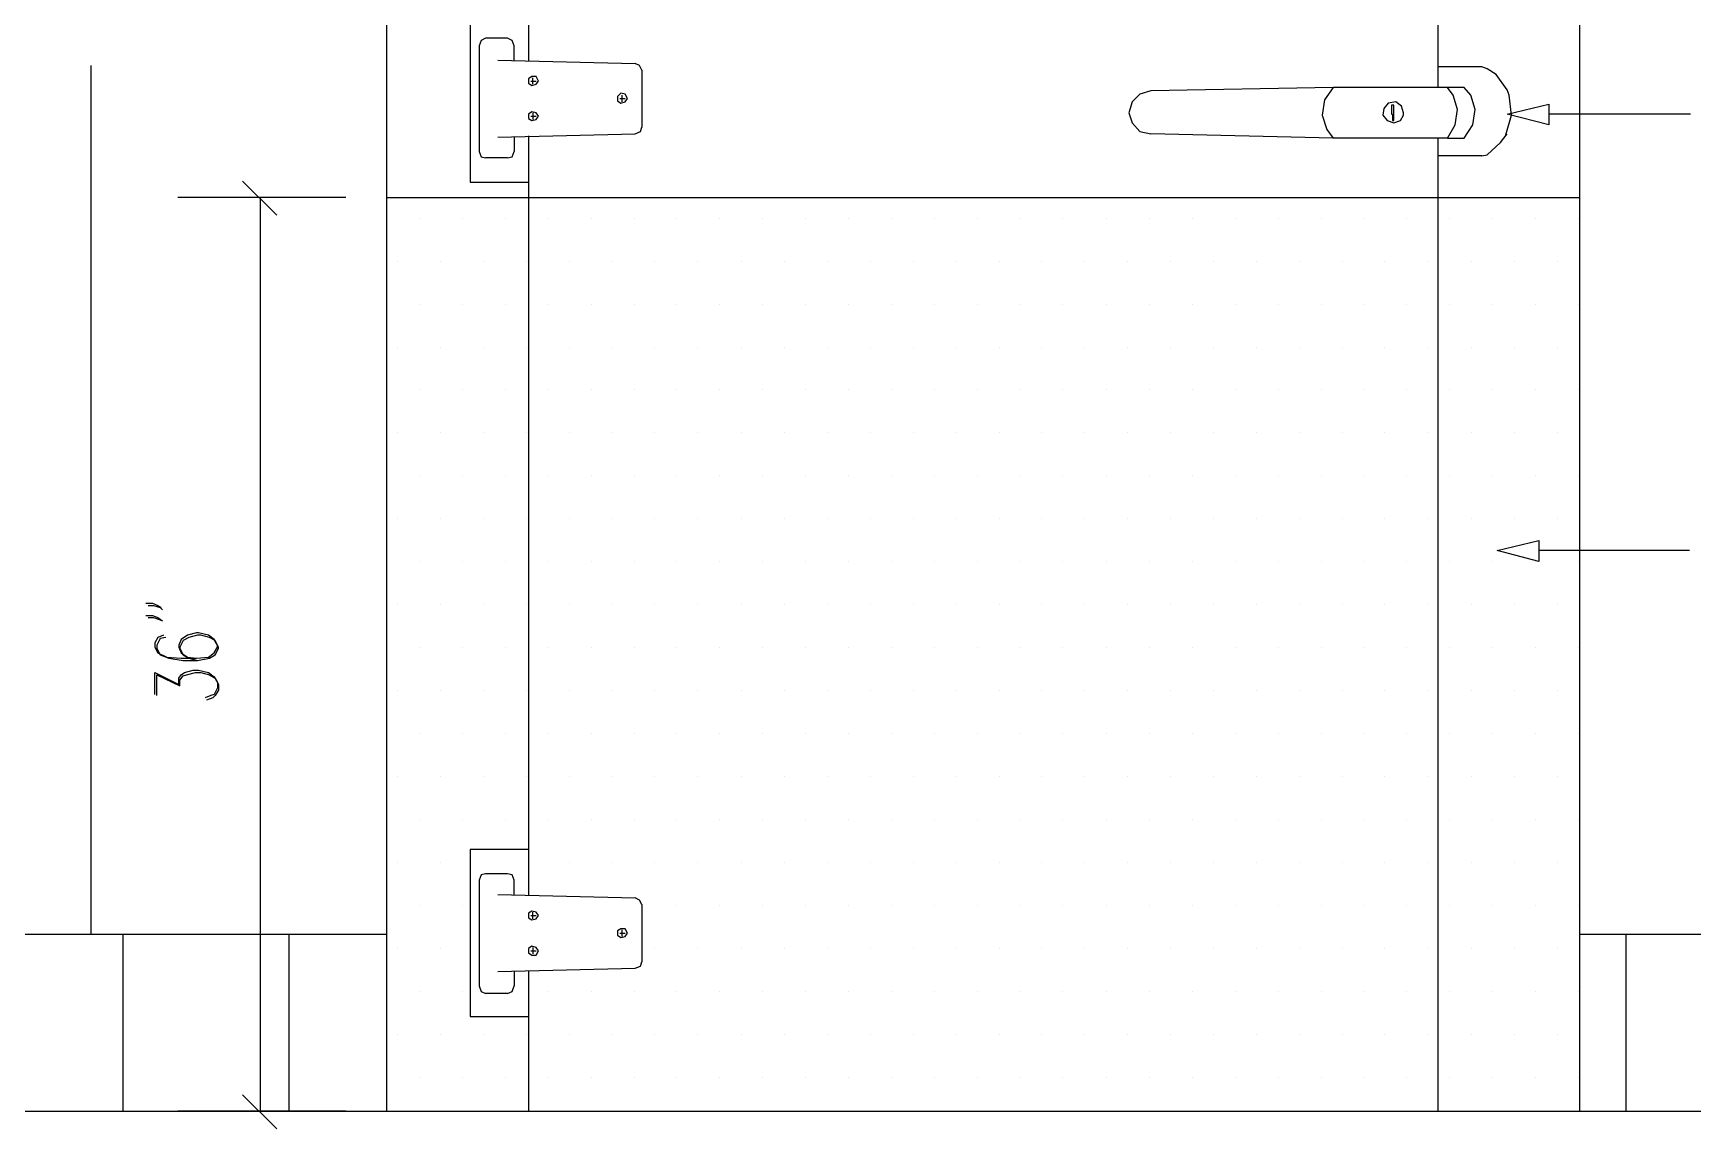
# Model space of a CAD drawing. Header units: metres. Extents: x 14 to 601, y -777 to -11.
# Drawn here: x 191.7 to 372.9, y -634.5 to -514.9 of the extents above; entities that cross this region are included whole.
import ezdxf

# ---------------------------------------------------------------- set-up
doc = ezdxf.new("R2010")
doc.units = ezdxf.units.M

msp = doc.modelspace()

# ---------------------------------------------------------------- linework, layer by layer
for p, q in [((230.32, -375.2), (230.32, -632.6)), ((360.52, -375.2), (360.52, -632.6)), ((345.04, -413.24), (345.04, -520.88)), ((239.44, -512.96), (239.44, -531.2)), ((245.8, -512.96), (245.8, -518)), ((240.64, -515.72), (240.4, -516.32)), ((241.12, -515.48), (240.64, -515.72)), ((243.52, -515.48), (241.12, -515.48)), ((244, -515.72), (243.52, -515.48)), ((244.24, -516.32), (244, -515.72)), ((240.4, -516.32), (240.4, -527.84)), ((242.44, -517.88), (257.44, -518.24)), ((244.24, -517.88), (244.24, -516.32)), ((198.04, -518.48), (198.04, -613.28)), ((246.16, -519.68), (245.8, -519.92)), ((246.64, -519.68), (246.16, -519.68)), ((246.28, -520.52), (246.28, -519.8)), ((246.88, -520.16), (246.64, -519.68)), ((257.92, -518.48), (257.44, -518.24)), ((258.16, -518.96), (257.92, -518.48)), ((258.16, -518.96), (258.16, -525.2)), ((349.84, -518.6), (345.04, -518.6)), ((350.44, -518.84), (349.84, -518.6)), ((351.4, -519.44), (350.44, -518.84)), ((352.6, -521.12), (351.4, -519.44)), ((245.8, -519.92), (245.8, -520.4)), ((245.8, -520.4), (246.16, -520.64)), ((246.04, -520.16), (246.64, -520.16)), ((246.16, -520.64), (246.64, -520.52)), ((246.64, -520.52), (246.88, -520.16)), ((255.88, -521.48), (255.52, -521.84)), ((256.36, -521.6), (255.88, -521.48)), ((256.6, -522.08), (256.36, -521.6)), ((312.52, -521.6), (311.68, -522.44)), ((313.72, -521.24), (312.52, -521.6)), ((333.64, -520.88), (313.72, -521.24)), ((333.64, -520.88), (332.68, -522.2)), ((346.12, -520.88), (333.64, -520.88)), ((346.72, -521.72), (346.12, -520.88)), ((347.92, -520.88), (346.12, -520.88)), ((348.64, -521.72), (347.92, -520.88)), ((352.84, -521.72), (352.6, -521.12)), ((255.52, -521.84), (255.52, -522.32)), ((255.52, -522.32), (255.88, -522.56)), ((255.76, -522.08), (256.36, -522.08)), ((255.88, -522.56), (256.36, -522.44)), ((256, -521.72), (256, -522.44)), ((256.36, -522.44), (256.6, -522.08)), ((311.68, -522.44), (311.32, -523.64)), ((332.68, -522.2), (332.44, -523.88)), ((339.16, -523.16), (339.04, -523.88)), ((339.64, -522.56), (339.16, -523.16)), ((340.48, -522.44), (339.64, -522.56)), ((340, -522.8), (340, -523.76)), ((340.24, -522.8), (340, -522.8)), ((340.24, -524.48), (340.24, -522.8)), ((341.08, -522.92), (340.48, -522.44)), ((341.32, -523.64), (341.08, -522.92)), ((347.2, -523.28), (346.72, -521.72)), ((346.96, -524.96), (347.2, -523.28)), ((349.12, -523.28), (348.64, -521.72)), ((348.88, -524.96), (349.12, -523.28)), ((352.6, -523.76), (357.16, -522.68)), ((353.08, -523.88), (352.84, -521.72)), ((357.16, -522.68), (357.16, -524.96)), ((246.16, -523.52), (245.8, -523.76)), ((245.8, -523.76), (245.8, -524.24)), ((245.8, -524.24), (246.16, -524.48)), ((246.04, -524), (246.64, -524)), ((246.64, -523.64), (246.16, -523.52)), ((246.16, -524.48), (246.64, -524.36)), ((246.28, -523.64), (246.28, -524.36)), ((246.88, -524), (246.64, -523.64)), ((246.64, -524.36), (246.88, -524)), ((258.04, -525.68), (258.16, -525.2)), ((311.32, -523.64), (311.68, -524.72)), ((311.68, -524.72), (312.52, -525.68)), ((332.44, -523.88), (332.92, -525.44)), ((339.04, -523.88), (339.52, -524.48)), ((339.52, -524.48), (340.24, -524.72)), ((340, -523.76), (340.12, -523.76)), ((340.12, -523.76), (340.12, -524.48)), ((340.12, -524.48), (340.24, -524.48)), ((340.24, -524.72), (340.96, -524.48)), ((340.96, -524.48), (341.32, -523.88)), ((341.32, -523.88), (341.32, -523.64)), ((346.12, -526.4), (346.96, -524.96)), ((347.92, -526.4), (348.88, -524.96)), ((352.48, -526.04), (353.08, -523.88)), ((357.16, -524.96), (352.6, -523.76)), ((372.64, -523.76), (357.16, -523.76)), ((242.44, -526.28), (257.44, -525.92)), ((244.24, -526.28), (244.24, -527.84)), ((245.8, -526.16), (245.8, -531.2)), ((257.44, -525.92), (258.04, -525.68)), ((312.52, -525.68), (313.72, -525.92)), ((333.64, -526.4), (313.72, -525.92)), ((332.92, -525.44), (333.64, -526.4)), ((346.12, -526.4), (333.64, -526.4)), ((345.04, -526.4), (345.04, -632.6)), ((346.12, -526.4), (347.92, -526.4)), ((350.44, -528.2), (351.88, -526.88)), ((351.88, -526.88), (352.6, -525.92)), ((240.4, -527.84), (240.64, -528.44)), ((240.64, -528.44), (241.12, -528.56)), ((243.52, -528.56), (241.12, -528.56)), ((243.52, -528.56), (244, -528.44)), ((244, -528.44), (244.24, -527.84)), ((349.84, -528.32), (345.04, -528.32)), ((349.84, -528.32), (350.44, -528.2)), ((218.32, -534.8), (214.6, -531.08)), ((239.44, -531.2), (245.8, -531.2)), ((245.8, -531.2), (245.8, -604.04)), ((225.88, -532.88), (207.52, -532.88)), ((216.52, -532.88), (216.52, -632.6)), ((230.32, -532.88), (360.52, -532.88)), ((233.92, -535.16), (233.92, -535.16)), ((238.6, -535.16), (238.6, -535.16)), ((243.28, -535.16), (243.28, -535.16)), ((247.96, -535.16), (247.96, -535.16)), ((252.64, -535.16), (252.64, -535.16)), ((257.32, -535.16), (257.32, -535.16)), ((262, -535.16), (262, -535.16)), ((266.68, -535.16), (266.68, -535.16)), ((271.36, -535.16), (271.36, -535.16)), ((276.04, -535.16), (276.04, -535.16)), ((280.72, -535.16), (280.72, -535.16)), ((285.4, -535.16), (285.4, -535.16)), ((290.08, -535.16), (290.08, -535.16)), ((294.76, -535.16), (294.76, -535.16)), ((299.44, -535.16), (299.44, -535.16)), ((304.12, -535.16), (304.12, -535.16)), ((308.92, -535.16), (308.92, -535.16)), ((313.6, -535.16), (313.6, -535.16)), ((318.28, -535.16), (318.28, -535.16)), ((322.96, -535.16), (322.96, -535.16)), ((327.64, -535.16), (327.64, -535.16)), ((332.32, -535.16), (332.32, -535.16)), ((337, -535.16), (337, -535.16)), ((341.68, -535.16), (341.68, -535.16)), ((346.36, -535.16), (346.36, -535.16)), ((351.04, -535.16), (351.04, -535.16)), ((355.72, -535.16), (355.72, -535.16)), ((360.4, -535.16), (360.4, -535.16)), ((231.52, -539.84), (231.52, -539.84)), ((236.2, -539.84), (236.2, -539.84)), ((240.88, -539.84), (240.88, -539.84)), ((245.56, -539.84), (245.56, -539.84)), ((250.24, -539.84), (250.24, -539.84)), ((254.92, -539.84), (254.92, -539.84)), ((259.6, -539.84), (259.6, -539.84)), ((264.28, -539.84), (264.28, -539.84)), ((269.08, -539.84), (269.08, -539.84)), ((273.76, -539.84), (273.76, -539.84)), ((278.44, -539.84), (278.44, -539.84)), ((283.12, -539.84), (283.12, -539.84)), ((287.8, -539.84), (287.8, -539.84)), ((292.48, -539.84), (292.48, -539.84)), ((297.16, -539.84), (297.16, -539.84)), ((301.84, -539.84), (301.84, -539.84)), ((306.52, -539.84), (306.52, -539.84)), ((311.2, -539.84), (311.2, -539.84)), ((315.88, -539.84), (315.88, -539.84)), ((320.56, -539.84), (320.56, -539.84)), ((325.24, -539.84), (325.24, -539.84)), ((329.92, -539.84), (329.92, -539.84)), ((334.6, -539.84), (334.6, -539.84)), ((339.28, -539.84), (339.28, -539.84)), ((344.08, -539.84), (344.08, -539.84)), ((348.76, -539.84), (348.76, -539.84)), ((353.44, -539.84), (353.44, -539.84)), ((358.12, -539.84), (358.12, -539.84)), ((233.92, -544.52), (233.92, -544.52)), ((238.6, -544.52), (238.6, -544.52)), ((243.28, -544.52), (243.28, -544.52)), ((247.96, -544.52), (247.96, -544.52)), ((252.64, -544.52), (252.64, -544.52)), ((257.32, -544.52), (257.32, -544.52)), ((262, -544.52), (262, -544.52)), ((266.68, -544.52), (266.68, -544.52)), ((271.36, -544.52), (271.36, -544.52)), ((276.04, -544.52), (276.04, -544.52)), ((280.72, -544.52), (280.72, -544.52)), ((285.4, -544.52), (285.4, -544.52)), ((290.08, -544.52), (290.08, -544.52)), ((294.76, -544.52), (294.76, -544.52)), ((299.44, -544.52), (299.44, -544.52)), ((304.12, -544.52), (304.12, -544.52)), ((308.92, -544.52), (308.92, -544.52)), ((313.6, -544.52), (313.6, -544.52)), ((318.28, -544.52), (318.28, -544.52)), ((322.96, -544.52), (322.96, -544.52)), ((327.64, -544.52), (327.64, -544.52)), ((332.32, -544.52), (332.32, -544.52)), ((337, -544.52), (337, -544.52)), ((341.68, -544.52), (341.68, -544.52)), ((346.36, -544.52), (346.36, -544.52)), ((351.04, -544.52), (351.04, -544.52)), ((355.72, -544.52), (355.72, -544.52)), ((360.4, -544.52), (360.4, -544.52)), ((231.52, -549.2), (231.52, -549.2)), ((236.2, -549.2), (236.2, -549.2)), ((240.88, -549.2), (240.88, -549.2)), ((245.56, -549.2), (245.56, -549.2)), ((250.24, -549.2), (250.24, -549.2)), ((254.92, -549.2), (254.92, -549.2)), ((259.6, -549.2), (259.6, -549.2)), ((264.28, -549.2), (264.28, -549.2)), ((269.08, -549.2), (269.08, -549.2)), ((273.76, -549.2), (273.76, -549.2)), ((278.44, -549.2), (278.44, -549.2)), ((283.12, -549.2), (283.12, -549.2)), ((287.8, -549.2), (287.8, -549.2)), ((292.48, -549.2), (292.48, -549.2)), ((297.16, -549.2), (297.16, -549.2)), ((301.84, -549.2), (301.84, -549.2)), ((306.52, -549.2), (306.52, -549.2)), ((311.2, -549.2), (311.2, -549.2)), ((315.88, -549.2), (315.88, -549.2)), ((320.56, -549.2), (320.56, -549.2)), ((325.24, -549.2), (325.24, -549.2)), ((329.92, -549.2), (329.92, -549.2)), ((334.6, -549.2), (334.6, -549.2)), ((339.28, -549.2), (339.28, -549.2)), ((344.08, -549.2), (344.08, -549.2)), ((348.76, -549.2), (348.76, -549.2)), ((353.44, -549.2), (353.44, -549.2)), ((358.12, -549.2), (358.12, -549.2)), ((233.92, -553.88), (233.92, -553.88)), ((238.6, -553.88), (238.6, -553.88)), ((243.28, -553.88), (243.28, -553.88)), ((247.96, -553.88), (247.96, -553.88)), ((252.64, -553.88), (252.64, -553.88)), ((257.32, -553.88), (257.32, -553.88)), ((262, -553.88), (262, -553.88)), ((266.68, -553.88), (266.68, -553.88)), ((271.36, -553.88), (271.36, -553.88)), ((276.04, -553.88), (276.04, -553.88)), ((280.72, -553.88), (280.72, -553.88)), ((285.4, -553.88), (285.4, -553.88)), ((290.08, -553.88), (290.08, -553.88)), ((294.76, -553.88), (294.76, -553.88)), ((299.44, -553.88), (299.44, -553.88)), ((304.12, -553.88), (304.12, -553.88)), ((308.92, -553.88), (308.92, -553.88)), ((313.6, -553.88), (313.6, -553.88)), ((318.28, -553.88), (318.28, -553.88)), ((322.96, -553.88), (322.96, -553.88)), ((327.64, -553.88), (327.64, -553.88)), ((332.32, -553.88), (332.32, -553.88)), ((337, -553.88), (337, -553.88)), ((341.68, -553.88), (341.68, -553.88)), ((346.36, -553.88), (346.36, -553.88)), ((351.04, -553.88), (351.04, -553.88)), ((355.72, -553.88), (355.72, -553.88)), ((360.4, -553.88), (360.4, -553.88)), ((231.52, -558.56), (231.52, -558.56)), ((236.2, -558.56), (236.2, -558.56)), ((240.88, -558.56), (240.88, -558.56)), ((245.56, -558.56), (245.56, -558.56)), ((250.24, -558.56), (250.24, -558.56)), ((254.92, -558.56), (254.92, -558.56)), ((259.6, -558.56), (259.6, -558.56)), ((264.28, -558.56), (264.28, -558.56)), ((269.08, -558.56), (269.08, -558.56)), ((273.76, -558.56), (273.76, -558.56)), ((278.44, -558.56), (278.44, -558.56)), ((283.12, -558.56), (283.12, -558.56)), ((287.8, -558.56), (287.8, -558.56)), ((292.48, -558.56), (292.48, -558.56)), ((297.16, -558.56), (297.16, -558.56)), ((301.84, -558.56), (301.84, -558.56)), ((306.52, -558.56), (306.52, -558.56)), ((311.2, -558.56), (311.2, -558.56)), ((315.88, -558.56), (315.88, -558.56)), ((320.56, -558.56), (320.56, -558.56)), ((325.24, -558.56), (325.24, -558.56)), ((329.92, -558.56), (329.92, -558.56)), ((334.6, -558.56), (334.6, -558.56)), ((339.28, -558.56), (339.28, -558.56)), ((344.08, -558.56), (344.08, -558.56)), ((348.76, -558.56), (348.76, -558.56)), ((353.44, -558.56), (353.44, -558.56)), ((358.12, -558.56), (358.12, -558.56)), ((233.92, -563.24), (233.92, -563.24)), ((238.6, -563.24), (238.6, -563.24)), ((243.28, -563.24), (243.28, -563.24)), ((247.96, -563.24), (247.96, -563.24)), ((252.64, -563.24), (252.64, -563.24)), ((257.32, -563.24), (257.32, -563.24)), ((262, -563.24), (262, -563.24)), ((266.68, -563.24), (266.68, -563.24)), ((271.36, -563.24), (271.36, -563.24)), ((276.04, -563.24), (276.04, -563.24)), ((280.72, -563.24), (280.72, -563.24)), ((285.4, -563.24), (285.4, -563.24)), ((290.08, -563.24), (290.08, -563.24)), ((294.76, -563.24), (294.76, -563.24)), ((299.44, -563.24), (299.44, -563.24)), ((304.12, -563.24), (304.12, -563.24)), ((308.92, -563.24), (308.92, -563.24)), ((313.6, -563.24), (313.6, -563.24)), ((318.28, -563.24), (318.28, -563.24)), ((322.96, -563.24), (322.96, -563.24)), ((327.64, -563.24), (327.64, -563.24)), ((332.32, -563.24), (332.32, -563.24)), ((337, -563.24), (337, -563.24)), ((341.68, -563.24), (341.68, -563.24)), ((346.36, -563.24), (346.36, -563.24)), ((351.04, -563.24), (351.04, -563.24)), ((355.72, -563.24), (355.72, -563.24)), ((360.4, -563.24), (360.4, -563.24)), ((231.52, -567.92), (231.52, -567.92)), ((236.2, -567.92), (236.2, -567.92)), ((240.88, -567.92), (240.88, -567.92)), ((245.56, -567.92), (245.56, -567.92)), ((250.24, -567.92), (250.24, -567.92)), ((254.92, -567.92), (254.92, -567.92)), ((259.6, -567.92), (259.6, -567.92)), ((264.28, -567.92), (264.28, -567.92)), ((269.08, -567.92), (269.08, -567.92)), ((273.76, -567.92), (273.76, -567.92)), ((278.44, -567.92), (278.44, -567.92)), ((283.12, -567.92), (283.12, -567.92)), ((287.8, -567.92), (287.8, -567.92)), ((292.48, -567.92), (292.48, -567.92)), ((297.16, -567.92), (297.16, -567.92)), ((301.84, -567.92), (301.84, -567.92)), ((306.52, -567.92), (306.52, -567.92)), ((311.2, -567.92), (311.2, -567.92)), ((315.88, -567.92), (315.88, -567.92)), ((320.56, -567.92), (320.56, -567.92)), ((325.24, -567.92), (325.24, -567.92)), ((329.92, -567.92), (329.92, -567.92)), ((334.6, -567.92), (334.6, -567.92)), ((339.28, -567.92), (339.28, -567.92)), ((344.08, -567.92), (344.08, -567.92)), ((348.76, -567.92), (348.76, -567.92)), ((353.44, -567.92), (353.44, -567.92)), ((358.12, -567.92), (358.12, -567.92)), ((351.52, -571.4), (356.08, -570.32)), ((356.08, -570.32), (356.08, -572.6)), ((356.08, -572.6), (351.52, -571.4)), ((372.52, -571.4), (356.08, -571.4)), ((233.92, -572.6), (233.92, -572.6)), ((238.6, -572.6), (238.6, -572.6)), ((243.28, -572.6), (243.28, -572.6)), ((247.96, -572.6), (247.96, -572.6)), ((252.64, -572.6), (252.64, -572.6)), ((257.32, -572.6), (257.32, -572.6)), ((262, -572.6), (262, -572.6)), ((266.68, -572.6), (266.68, -572.6)), ((271.36, -572.6), (271.36, -572.6)), ((276.04, -572.6), (276.04, -572.6)), ((280.72, -572.6), (280.72, -572.6)), ((285.4, -572.6), (285.4, -572.6)), ((290.08, -572.6), (290.08, -572.6)), ((294.76, -572.6), (294.76, -572.6)), ((299.44, -572.6), (299.44, -572.6)), ((304.12, -572.6), (304.12, -572.6)), ((308.92, -572.6), (308.92, -572.6)), ((313.6, -572.6), (313.6, -572.6)), ((318.28, -572.6), (318.28, -572.6)), ((322.96, -572.6), (322.96, -572.6)), ((327.64, -572.6), (327.64, -572.6)), ((332.32, -572.6), (332.32, -572.6)), ((337, -572.6), (337, -572.6)), ((341.68, -572.6), (341.68, -572.6)), ((346.36, -572.6), (346.36, -572.6)), ((351.04, -572.6), (351.04, -572.6)), ((355.72, -572.6), (355.72, -572.6)), ((360.4, -572.6), (360.4, -572.6)), ((204.04, -577.16), (204.76, -577.16)), ((204.28, -577.4), (204.88, -577.4)), ((204.76, -577.16), (205.36, -577.4)), ((204.88, -577.4), (205.6, -577.64)), ((205.36, -577.4), (205.72, -577.64)), ((205.6, -577.64), (205.84, -577.88)), ((231.52, -577.28), (231.52, -577.28)), ((236.2, -577.28), (236.2, -577.28)), ((240.88, -577.28), (240.88, -577.28)), ((245.56, -577.28), (245.56, -577.28)), ((250.24, -577.28), (250.24, -577.28)), ((254.92, -577.28), (254.92, -577.28)), ((259.6, -577.28), (259.6, -577.28)), ((264.28, -577.28), (264.28, -577.28)), ((269.08, -577.28), (269.08, -577.28)), ((273.76, -577.28), (273.76, -577.28)), ((278.44, -577.28), (278.44, -577.28)), ((283.12, -577.28), (283.12, -577.28)), ((287.8, -577.28), (287.8, -577.28)), ((292.48, -577.28), (292.48, -577.28)), ((297.16, -577.28), (297.16, -577.28)), ((301.84, -577.28), (301.84, -577.28)), ((306.52, -577.28), (306.52, -577.28)), ((311.2, -577.28), (311.2, -577.28)), ((315.88, -577.28), (315.88, -577.28)), ((320.56, -577.28), (320.56, -577.28)), ((325.24, -577.28), (325.24, -577.28)), ((329.92, -577.28), (329.92, -577.28)), ((334.6, -577.28), (334.6, -577.28)), ((339.28, -577.28), (339.28, -577.28)), ((344.08, -577.28), (344.08, -577.28)), ((348.76, -577.28), (348.76, -577.28)), ((353.44, -577.28), (353.44, -577.28)), ((358.12, -577.28), (358.12, -577.28)), ((204.04, -578.48), (204.76, -578.48)), ((204.28, -578.72), (204.88, -578.72)), ((204.76, -578.48), (205.36, -578.72)), ((204.88, -578.72), (205.6, -578.96)), ((205.36, -578.72), (205.72, -578.96)), ((205.6, -578.96), (205.84, -579.08)), ((205.36, -580.88), (205, -581.48)), ((205.6, -581), (205.24, -581.72)), ((205.96, -580.64), (205.36, -580.88)), ((206.2, -580.88), (205.6, -581)), ((207.88, -581.12), (207.64, -581.72)), ((208.12, -581.24), (207.76, -581.96)), ((208.6, -580.64), (207.88, -581.12)), ((208.72, -580.88), (208.12, -581.24)), ((209.56, -580.4), (208.6, -580.64)), ((209.68, -580.64), (208.72, -580.88)), ((209.8, -580.4), (209.56, -580.4)), ((210.04, -580.64), (209.68, -580.64)), ((210.88, -580.64), (209.8, -580.4)), ((211, -580.88), (210.04, -580.64)), ((211.48, -581.12), (210.88, -580.64)), ((211.6, -581.24), (211, -580.88)), ((211.84, -581.72), (211.48, -581.12)), ((211.96, -581.96), (211.6, -581.24)), ((205, -581.48), (205, -581.96)), ((205, -581.96), (205.36, -582.56)), ((205.24, -581.72), (205.24, -582.08)), ((205.24, -582.08), (205.6, -582.8)), ((205.36, -582.56), (206.32, -583.04)), ((205.6, -582.8), (206.56, -583.16)), ((206.32, -583.04), (207.88, -583.16)), ((206.56, -583.16), (208.12, -583.4)), ((207.64, -581.72), (207.64, -581.96)), ((207.64, -581.96), (207.88, -582.56)), ((207.76, -581.96), (207.76, -582.08)), ((207.76, -582.08), (208.12, -582.8)), ((207.88, -582.56), (208.6, -583.04)), ((207.88, -583.16), (209.56, -583.16)), ((208.12, -582.8), (208.72, -583.16)), ((208.6, -583.04), (209.56, -583.16)), ((208.72, -583.16), (209.68, -583.4)), ((209.56, -583.16), (210.88, -583.04)), ((209.68, -583.4), (211, -583.16)), ((210.88, -583.04), (211.48, -582.56)), ((211, -583.16), (211.6, -582.8)), ((211.48, -582.56), (211.84, -581.96)), ((211.6, -582.8), (211.96, -582.08)), ((211.84, -581.96), (211.84, -581.72)), ((211.96, -582.08), (211.96, -581.96)), ((233.92, -581.96), (233.92, -581.96)), ((238.6, -581.96), (238.6, -581.96)), ((243.28, -581.96), (243.28, -581.96)), ((247.96, -581.96), (247.96, -581.96)), ((252.64, -581.96), (252.64, -581.96)), ((257.32, -581.96), (257.32, -581.96)), ((262, -581.96), (262, -581.96)), ((266.68, -581.96), (266.68, -581.96)), ((271.36, -581.96), (271.36, -581.96)), ((276.04, -581.96), (276.04, -581.96)), ((280.72, -581.96), (280.72, -581.96)), ((285.4, -581.96), (285.4, -581.96)), ((290.08, -581.96), (290.08, -581.96)), ((294.76, -581.96), (294.76, -581.96)), ((299.44, -581.96), (299.44, -581.96)), ((304.12, -581.96), (304.12, -581.96)), ((308.92, -581.96), (308.92, -581.96)), ((313.6, -581.96), (313.6, -581.96)), ((318.28, -581.96), (318.28, -581.96)), ((322.96, -581.96), (322.96, -581.96)), ((327.64, -581.96), (327.64, -581.96)), ((332.32, -581.96), (332.32, -581.96)), ((337, -581.96), (337, -581.96)), ((341.68, -581.96), (341.68, -581.96)), ((346.36, -581.96), (346.36, -581.96)), ((351.04, -581.96), (351.04, -581.96)), ((355.72, -581.96), (355.72, -581.96)), ((360.4, -581.96), (360.4, -581.96)), ((205, -587.12), (205, -584.72)), ((205, -584.72), (207.64, -586.04)), ((205.24, -587.24), (205.24, -584.96)), ((205.24, -584.96), (207.76, -586.16)), ((207.64, -585.32), (207.88, -584.96)), ((207.76, -585.56), (208.12, -585.08)), ((207.88, -584.96), (208.24, -584.72)), ((208.12, -583.4), (209.68, -583.4)), ((208.12, -585.08), (208.48, -584.96)), ((208.24, -584.72), (209.2, -584.48)), ((208.48, -584.96), (209.44, -584.72)), ((209.2, -584.48), (209.8, -584.48)), ((209.44, -584.72), (210.04, -584.72)), ((209.8, -584.48), (210.88, -584.72)), ((210.04, -584.72), (211, -584.96)), ((210.88, -584.72), (211.48, -585.2)), ((211, -584.96), (211.6, -585.32)), ((207.64, -586.04), (207.64, -585.32)), ((207.76, -586.16), (207.76, -585.56)), ((211.48, -585.2), (211.84, -585.8)), ((211.84, -586.4), (211.48, -587.12)), ((211.6, -585.32), (211.96, -586.04)), ((211.96, -586.64), (211.6, -587.24)), ((211.84, -585.8), (211.84, -586.4)), ((211.96, -586.04), (211.96, -586.64)), ((231.52, -586.64), (231.52, -586.64)), ((236.2, -586.64), (236.2, -586.64)), ((240.88, -586.64), (240.88, -586.64)), ((245.56, -586.64), (245.56, -586.64)), ((250.24, -586.64), (250.24, -586.64)), ((254.92, -586.64), (254.92, -586.64)), ((259.6, -586.64), (259.6, -586.64)), ((264.28, -586.64), (264.28, -586.64)), ((269.08, -586.64), (269.08, -586.64)), ((273.76, -586.64), (273.76, -586.64)), ((278.44, -586.64), (278.44, -586.64)), ((283.12, -586.64), (283.12, -586.64)), ((287.8, -586.64), (287.8, -586.64)), ((292.48, -586.64), (292.48, -586.64)), ((297.16, -586.64), (297.16, -586.64)), ((301.84, -586.64), (301.84, -586.64)), ((306.52, -586.64), (306.52, -586.64)), ((311.2, -586.64), (311.2, -586.64)), ((315.88, -586.64), (315.88, -586.64)), ((320.56, -586.64), (320.56, -586.64)), ((325.24, -586.64), (325.24, -586.64)), ((329.92, -586.64), (329.92, -586.64)), ((334.6, -586.64), (334.6, -586.64)), ((339.28, -586.64), (339.28, -586.64)), ((344.08, -586.64), (344.08, -586.64)), ((348.76, -586.64), (348.76, -586.64)), ((353.44, -586.64), (353.44, -586.64)), ((358.12, -586.64), (358.12, -586.64)), ((211.12, -587.24), (210.52, -587.48)), ((211.36, -587.48), (210.64, -587.72)), ((211.48, -587.12), (211.12, -587.24)), ((211.6, -587.24), (211.36, -587.48)), ((233.92, -591.32), (233.92, -591.32)), ((238.6, -591.32), (238.6, -591.32)), ((243.28, -591.32), (243.28, -591.32)), ((247.96, -591.32), (247.96, -591.32)), ((252.64, -591.32), (252.64, -591.32)), ((257.32, -591.32), (257.32, -591.32)), ((262, -591.32), (262, -591.32)), ((266.68, -591.32), (266.68, -591.32)), ((271.36, -591.32), (271.36, -591.32)), ((276.04, -591.32), (276.04, -591.32)), ((280.72, -591.32), (280.72, -591.32)), ((285.4, -591.32), (285.4, -591.32)), ((290.08, -591.32), (290.08, -591.32)), ((294.76, -591.32), (294.76, -591.32)), ((299.44, -591.32), (299.44, -591.32)), ((304.12, -591.32), (304.12, -591.32)), ((308.92, -591.32), (308.92, -591.32)), ((313.6, -591.32), (313.6, -591.32)), ((318.28, -591.32), (318.28, -591.32)), ((322.96, -591.32), (322.96, -591.32)), ((327.64, -591.32), (327.64, -591.32)), ((332.32, -591.32), (332.32, -591.32)), ((337, -591.32), (337, -591.32)), ((341.68, -591.32), (341.68, -591.32)), ((346.36, -591.32), (346.36, -591.32)), ((351.04, -591.32), (351.04, -591.32)), ((355.72, -591.32), (355.72, -591.32)), ((360.4, -591.32), (360.4, -591.32)), ((231.52, -596.12), (231.52, -596.12)), ((236.2, -596.12), (236.2, -596.12)), ((240.88, -596.12), (240.88, -596.12)), ((245.56, -596.12), (245.56, -596.12)), ((250.24, -596.12), (250.24, -596.12)), ((254.92, -596.12), (254.92, -596.12)), ((259.6, -596.12), (259.6, -596.12)), ((264.28, -596.12), (264.28, -596.12)), ((269.08, -596.12), (269.08, -596.12)), ((273.76, -596.12), (273.76, -596.12)), ((278.44, -596.12), (278.44, -596.12)), ((283.12, -596.12), (283.12, -596.12)), ((287.8, -596.12), (287.8, -596.12)), ((292.48, -596.12), (292.48, -596.12)), ((297.16, -596.12), (297.16, -596.12)), ((301.84, -596.12), (301.84, -596.12)), ((306.52, -596.12), (306.52, -596.12)), ((311.2, -596.12), (311.2, -596.12)), ((315.88, -596.12), (315.88, -596.12)), ((320.56, -596.12), (320.56, -596.12)), ((325.24, -596.12), (325.24, -596.12)), ((329.92, -596.12), (329.92, -596.12)), ((334.6, -596.12), (334.6, -596.12)), ((339.28, -596.12), (339.28, -596.12)), ((344.08, -596.12), (344.08, -596.12)), ((348.76, -596.12), (348.76, -596.12)), ((353.44, -596.12), (353.44, -596.12)), ((358.12, -596.12), (358.12, -596.12)), ((233.92, -600.8), (233.92, -600.8)), ((238.6, -600.8), (238.6, -600.8)), ((243.28, -600.8), (243.28, -600.8)), ((247.96, -600.8), (247.96, -600.8)), ((252.64, -600.8), (252.64, -600.8)), ((257.32, -600.8), (257.32, -600.8)), ((262, -600.8), (262, -600.8)), ((266.68, -600.8), (266.68, -600.8)), ((271.36, -600.8), (271.36, -600.8)), ((276.04, -600.8), (276.04, -600.8)), ((280.72, -600.8), (280.72, -600.8)), ((285.4, -600.8), (285.4, -600.8)), ((290.08, -600.8), (290.08, -600.8)), ((294.76, -600.8), (294.76, -600.8)), ((299.44, -600.8), (299.44, -600.8)), ((304.12, -600.8), (304.12, -600.8)), ((308.92, -600.8), (308.92, -600.8)), ((313.6, -600.8), (313.6, -600.8)), ((318.28, -600.8), (318.28, -600.8)), ((322.96, -600.8), (322.96, -600.8)), ((327.64, -600.8), (327.64, -600.8)), ((332.32, -600.8), (332.32, -600.8)), ((337, -600.8), (337, -600.8)), ((341.68, -600.8), (341.68, -600.8)), ((346.36, -600.8), (346.36, -600.8)), ((351.04, -600.8), (351.04, -600.8)), ((355.72, -600.8), (355.72, -600.8)), ((360.4, -600.8), (360.4, -600.8)), ((245.8, -604.04), (239.44, -604.04)), ((239.44, -604.04), (239.44, -622.28)), ((245.8, -604.04), (245.8, -609.08)), ((231.52, -605.48), (231.52, -605.48)), ((236.2, -605.48), (236.2, -605.48)), ((240.64, -606.8), (240.4, -607.4)), ((241.12, -606.68), (240.64, -606.8)), ((243.52, -606.68), (241.12, -606.68)), ((244, -606.8), (243.52, -606.68)), ((244.24, -607.4), (244, -606.8)), ((250.24, -605.48), (250.24, -605.48)), ((254.92, -605.48), (254.92, -605.48)), ((259.6, -605.48), (259.6, -605.48)), ((264.28, -605.48), (264.28, -605.48)), ((269.08, -605.48), (269.08, -605.48)), ((273.76, -605.48), (273.76, -605.48)), ((278.44, -605.48), (278.44, -605.48)), ((283.12, -605.48), (283.12, -605.48)), ((287.8, -605.48), (287.8, -605.48)), ((292.48, -605.48), (292.48, -605.48)), ((297.16, -605.48), (297.16, -605.48)), ((301.84, -605.48), (301.84, -605.48)), ((306.52, -605.48), (306.52, -605.48)), ((311.2, -605.48), (311.2, -605.48)), ((315.88, -605.48), (315.88, -605.48)), ((320.56, -605.48), (320.56, -605.48)), ((325.24, -605.48), (325.24, -605.48)), ((329.92, -605.48), (329.92, -605.48)), ((334.6, -605.48), (334.6, -605.48)), ((339.28, -605.48), (339.28, -605.48)), ((344.08, -605.48), (344.08, -605.48)), ((348.76, -605.48), (348.76, -605.48)), ((353.44, -605.48), (353.44, -605.48)), ((358.12, -605.48), (358.12, -605.48)), ((240.4, -607.4), (240.4, -618.92)), ((244.24, -608.96), (244.24, -607.4)), ((233.92, -610.16), (233.92, -610.16)), ((238.6, -610.16), (238.6, -610.16)), ((242.44, -608.96), (257.44, -609.32)), ((257.92, -609.56), (257.44, -609.32)), ((258.16, -610.04), (257.92, -609.56)), ((258.16, -610.04), (258.16, -616.28)), ((262, -610.16), (262, -610.16)), ((266.68, -610.16), (266.68, -610.16)), ((271.36, -610.16), (271.36, -610.16)), ((276.04, -610.16), (276.04, -610.16)), ((280.72, -610.16), (280.72, -610.16)), ((285.4, -610.16), (285.4, -610.16)), ((290.08, -610.16), (290.08, -610.16)), ((294.76, -610.16), (294.76, -610.16)), ((299.44, -610.16), (299.44, -610.16)), ((304.12, -610.16), (304.12, -610.16)), ((308.92, -610.16), (308.92, -610.16)), ((313.6, -610.16), (313.6, -610.16)), ((318.28, -610.16), (318.28, -610.16)), ((322.96, -610.16), (322.96, -610.16)), ((327.64, -610.16), (327.64, -610.16)), ((332.32, -610.16), (332.32, -610.16)), ((337, -610.16), (337, -610.16)), ((341.68, -610.16), (341.68, -610.16)), ((346.36, -610.16), (346.36, -610.16)), ((351.04, -610.16), (351.04, -610.16)), ((355.72, -610.16), (355.72, -610.16)), ((360.4, -610.16), (360.4, -610.16)), ((246.16, -610.76), (245.8, -611)), ((245.8, -611), (245.8, -611.48)), ((245.8, -611.48), (246.16, -611.72)), ((246.04, -611.24), (246.64, -611.24)), ((246.64, -610.88), (246.16, -610.76)), ((246.16, -611.72), (246.64, -611.6)), ((246.28, -611.6), (246.28, -610.88)), ((246.88, -611.24), (246.64, -610.88)), ((246.64, -611.6), (246.88, -611.24)), ((102.76, -613.28), (230.32, -613.28)), ((201.52, -613.28), (201.52, -632.6)), ((219.64, -613.28), (219.64, -632.6)), ((255.88, -612.68), (255.52, -612.92)), ((255.52, -612.92), (255.52, -613.4)), ((255.52, -613.4), (255.88, -613.64)), ((255.76, -613.16), (256.36, -613.16)), ((256.36, -612.68), (255.88, -612.68)), ((255.88, -613.64), (256.36, -613.52)), ((256, -612.8), (256, -613.52)), ((256.6, -613.16), (256.36, -612.68)), ((256.36, -613.52), (256.6, -613.16)), ((360.52, -613.28), (475.24, -613.28)), ((365.56, -613.28), (365.56, -632.6)), ((231.52, -614.84), (231.52, -614.84)), ((236.2, -614.84), (236.2, -614.84)), ((246.16, -614.6), (245.8, -614.84)), ((245.8, -614.84), (245.8, -615.32)), ((245.8, -615.32), (246.16, -615.56)), ((246.04, -615.08), (246.64, -615.08)), ((246.64, -614.72), (246.16, -614.6)), ((246.16, -615.56), (246.64, -615.56)), ((246.28, -614.72), (246.28, -615.44)), ((246.88, -615.08), (246.64, -614.72)), ((246.64, -615.56), (246.88, -615.08)), ((259.6, -614.84), (259.6, -614.84)), ((264.28, -614.84), (264.28, -614.84)), ((269.08, -614.84), (269.08, -614.84)), ((273.76, -614.84), (273.76, -614.84)), ((278.44, -614.84), (278.44, -614.84)), ((283.12, -614.84), (283.12, -614.84)), ((287.8, -614.84), (287.8, -614.84)), ((292.48, -614.84), (292.48, -614.84)), ((297.16, -614.84), (297.16, -614.84)), ((301.84, -614.84), (301.84, -614.84)), ((306.52, -614.84), (306.52, -614.84)), ((311.2, -614.84), (311.2, -614.84)), ((315.88, -614.84), (315.88, -614.84)), ((320.56, -614.84), (320.56, -614.84)), ((325.24, -614.84), (325.24, -614.84)), ((329.92, -614.84), (329.92, -614.84)), ((334.6, -614.84), (334.6, -614.84)), ((339.28, -614.84), (339.28, -614.84)), ((344.08, -614.84), (344.08, -614.84)), ((348.76, -614.84), (348.76, -614.84)), ((353.44, -614.84), (353.44, -614.84)), ((358.12, -614.84), (358.12, -614.84)), ((242.44, -617.36), (257.44, -617)), ((244.24, -617.36), (244.24, -618.92)), ((245.8, -617.24), (245.8, -622.28)), ((257.44, -617), (258.04, -616.76)), ((258.04, -616.76), (258.16, -616.28)), ((240.4, -618.92), (240.64, -619.52)), ((244, -619.52), (244.24, -618.92)), ((233.92, -619.52), (233.92, -619.52)), ((238.6, -619.52), (238.6, -619.52)), ((240.64, -619.52), (241.12, -619.76)), ((243.52, -619.76), (241.12, -619.76)), ((243.52, -619.76), (244, -619.52)), ((247.96, -619.52), (247.96, -619.52)), ((252.64, -619.52), (252.64, -619.52)), ((257.32, -619.52), (257.32, -619.52)), ((262, -619.52), (262, -619.52)), ((266.68, -619.52), (266.68, -619.52)), ((271.36, -619.52), (271.36, -619.52)), ((276.04, -619.52), (276.04, -619.52)), ((280.72, -619.52), (280.72, -619.52)), ((285.4, -619.52), (285.4, -619.52)), ((290.08, -619.52), (290.08, -619.52)), ((294.76, -619.52), (294.76, -619.52)), ((299.44, -619.52), (299.44, -619.52)), ((304.12, -619.52), (304.12, -619.52)), ((308.92, -619.52), (308.92, -619.52)), ((313.6, -619.52), (313.6, -619.52)), ((318.28, -619.52), (318.28, -619.52)), ((322.96, -619.52), (322.96, -619.52)), ((327.64, -619.52), (327.64, -619.52)), ((332.32, -619.52), (332.32, -619.52)), ((337, -619.52), (337, -619.52)), ((341.68, -619.52), (341.68, -619.52)), ((346.36, -619.52), (346.36, -619.52)), ((351.04, -619.52), (351.04, -619.52)), ((355.72, -619.52), (355.72, -619.52)), ((360.4, -619.52), (360.4, -619.52)), ((239.44, -622.28), (245.8, -622.28)), ((245.8, -622.28), (245.8, -632.6)), ((231.52, -624.2), (231.52, -624.2)), ((236.2, -624.2), (236.2, -624.2)), ((240.88, -624.2), (240.88, -624.2)), ((245.56, -624.2), (245.56, -624.2)), ((250.24, -624.2), (250.24, -624.2)), ((254.92, -624.2), (254.92, -624.2)), ((259.6, -624.2), (259.6, -624.2)), ((264.28, -624.2), (264.28, -624.2)), ((269.08, -624.2), (269.08, -624.2)), ((273.76, -624.2), (273.76, -624.2)), ((278.44, -624.2), (278.44, -624.2)), ((283.12, -624.2), (283.12, -624.2)), ((287.8, -624.2), (287.8, -624.2)), ((292.48, -624.2), (292.48, -624.2)), ((297.16, -624.2), (297.16, -624.2)), ((301.84, -624.2), (301.84, -624.2)), ((306.52, -624.2), (306.52, -624.2)), ((311.2, -624.2), (311.2, -624.2)), ((315.88, -624.2), (315.88, -624.2)), ((320.56, -624.2), (320.56, -624.2)), ((325.24, -624.2), (325.24, -624.2)), ((329.92, -624.2), (329.92, -624.2)), ((334.6, -624.2), (334.6, -624.2)), ((339.28, -624.2), (339.28, -624.2)), ((344.08, -624.2), (344.08, -624.2)), ((348.76, -624.2), (348.76, -624.2)), ((353.44, -624.2), (353.44, -624.2)), ((358.12, -624.2), (358.12, -624.2)), ((233.92, -628.88), (233.92, -628.88)), ((238.6, -628.88), (238.6, -628.88)), ((243.28, -628.88), (243.28, -628.88)), ((247.96, -628.88), (247.96, -628.88)), ((252.64, -628.88), (252.64, -628.88)), ((257.32, -628.88), (257.32, -628.88)), ((262, -628.88), (262, -628.88)), ((266.68, -628.88), (266.68, -628.88)), ((271.36, -628.88), (271.36, -628.88)), ((276.04, -628.88), (276.04, -628.88)), ((280.72, -628.88), (280.72, -628.88)), ((285.4, -628.88), (285.4, -628.88)), ((290.08, -628.88), (290.08, -628.88)), ((294.76, -628.88), (294.76, -628.88)), ((299.44, -628.88), (299.44, -628.88)), ((304.12, -628.88), (304.12, -628.88)), ((308.92, -628.88), (308.92, -628.88)), ((313.6, -628.88), (313.6, -628.88)), ((318.28, -628.88), (318.28, -628.88)), ((322.96, -628.88), (322.96, -628.88)), ((327.64, -628.88), (327.64, -628.88)), ((332.32, -628.88), (332.32, -628.88)), ((337, -628.88), (337, -628.88)), ((341.68, -628.88), (341.68, -628.88)), ((346.36, -628.88), (346.36, -628.88)), ((351.04, -628.88), (351.04, -628.88)), ((355.72, -628.88), (355.72, -628.88)), ((360.4, -628.88), (360.4, -628.88)), ((214.6, -630.8), (218.32, -634.52)), ((101.8, -632.6), (474.28, -632.6)), ((225.88, -632.6), (207.52, -632.6))]:
    msp.add_line(p, q)

doc.saveas('drawing.dxf')
